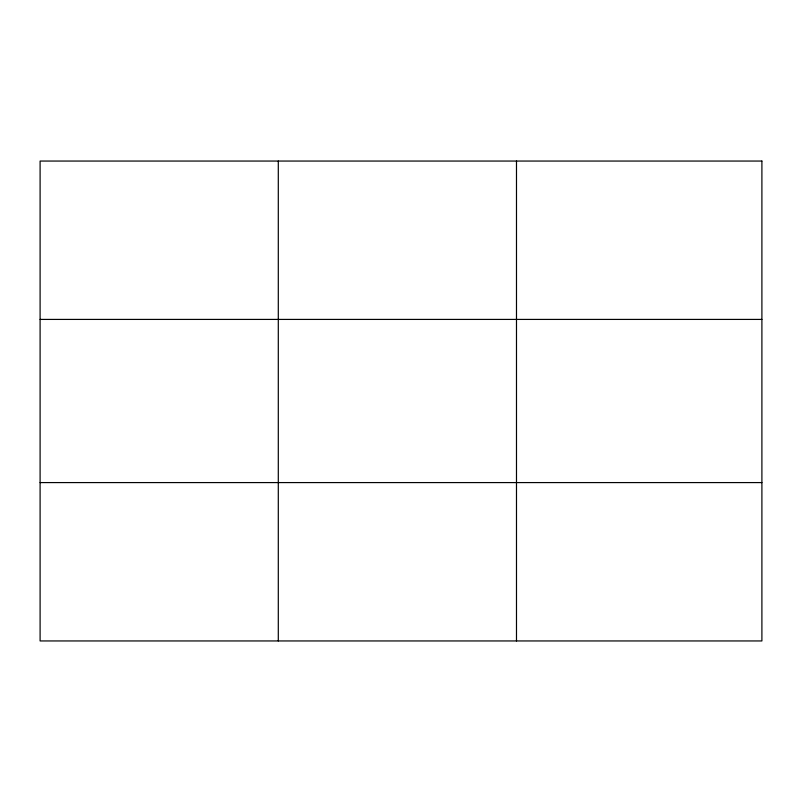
<?xml version="1.0" encoding="UTF-8"?>
<svg xmlns="http://www.w3.org/2000/svg" width="802" height="802" viewBox="0 0 802 802"><rect width="100%" height="100%" fill="white"/><g stroke="black" fill="none" stroke-linecap="round" stroke-linejoin="round"><path stroke-width="1.2" d="M278.294 640.948L278.294 161.052M516.488 640.948L516.488 161.052M40.1 319.417L761.9 319.417M40.1 482.583L761.9 482.583M761.9 161.052L761.9 640.948L40.1 640.948L40.1 161.052L761.9 161.052"/></g></svg>
